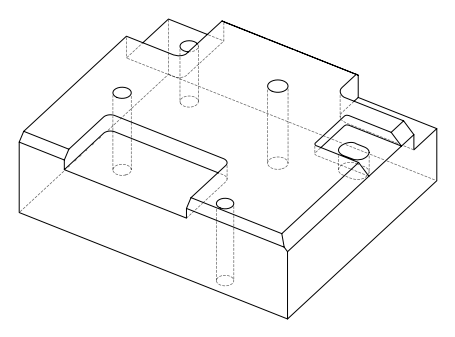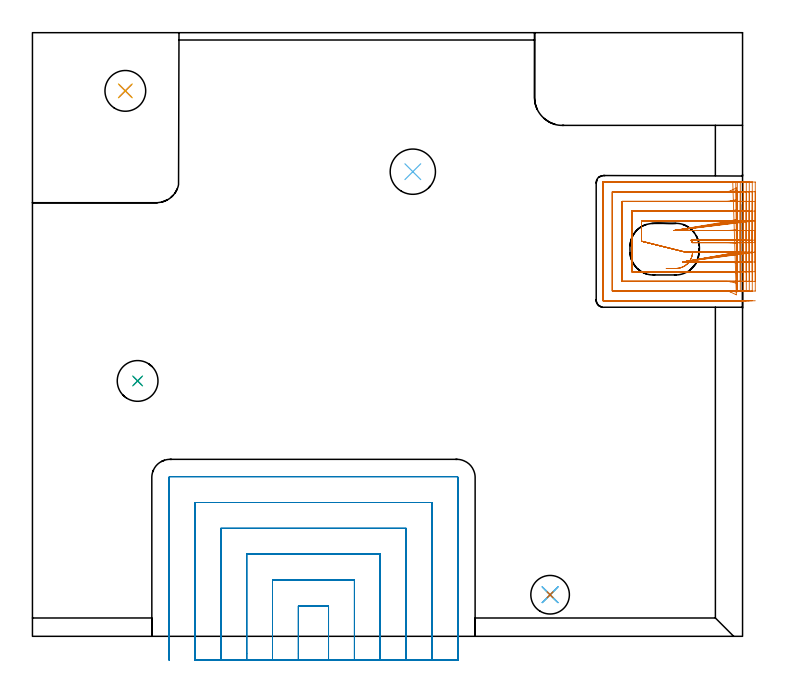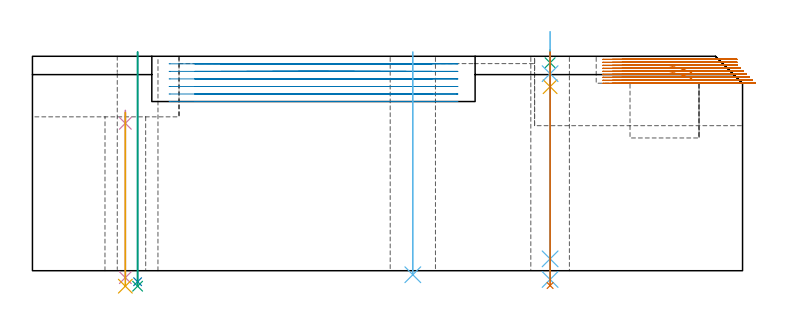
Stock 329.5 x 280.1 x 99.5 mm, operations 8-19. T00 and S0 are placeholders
(PLAN: 19 operations, 12 tool changes, 84.2 min)
(1 AREA_MILL | FG_CHAMFER_SURFACE | UGT0205_001 | 1.92 min | 2190 mm3)
(2 AREA_MILL_1 | FG_CHAMFER_SURFACE_1 | UGT0205_001 | 7.88 min | 18943 mm3)
(3 AREA_MILL_2 | FG_CHAMFER_SURFACE_2 | UGT0205_001 | 3.85 min | 4311 mm3)
(4 AREA_MILL_3 | FG_CHAMFER_SURFACE_3 | UGT0205_001 | 2.79 min | 989 mm3)
(5 MILL_CORNER_NOTCH_RECTANGULAR | CORNER_NOTCH_RECTANGULAR | NXT0201_012 | Follow Part, ap 4, ae 75% | 10.02 min | 150098 mm3)
(6 MILL_CORNER_NOTCH_RECTANGULAR_1 | CORNER_NOTCH_RECTANGULAR_1 | NXT0201_012 | Follow Part, ap 4, ae 75% | 8.77 min | 131922 mm3)
(7 MILL_RECTANGULAR_POCKET | POCKET_RECTANGULAR_STRAIGHT | NXT0201_012 | Follow Part, ap 4, ae 75% | 1.94 min | 25211 mm3)
(8 MILL_SLOT | SLOT_PARTIAL_RECTANGULAR | NXT0201_008 | Follow Part, ap 1.5, ae 75% | 21.29 min | 39037 mm3)
(9 MILL_SLOT_1 | SLOT_PARTIAL_RECTANGULAR_1 | NXT0201_012 | Follow Part, ap 4, ae 75% | 22.61 min | 257640 mm3)
(10 SPOT_DRILL | STEP1HOLE | NXT0321_9005460120000 | 0.05 min | 178 mm3)
(11 SPOT_DRILL_1 | STEP1HOLE_2 | NXT0321_9005460120000 | 0.06 min | 182 mm3)
(12 DRILL_BLIND_HOLE_INTO_CENTER | STEP1HOLE | NXT0301_065 | 0.07 min | 752 mm3)
(13 GUN_DRILL_THROUGH_HOLE | STEP1HOLE | UGT0307_008 | 0.58 min | 8522 mm3)
(14 DRILL_TO_ENLARGE_THROUGH_HOLE | STEP1HOLE | UGT0301_249 | 0.44 min | 15572 mm3)
(15 DRILL_THROUGH_HOLE_FROM_SOLID_MATERIAL | STEP1HOLE_1 | UGT0301_515 | 0.43 min | 11213 mm3)
(16 DRILL_TO_ENLARGE_THROUGH_HOLE_1 | STEP1HOLE_1 | UGT0301_257 | 0.44 min | 16661 mm3)
(17 DRILL_THROUGH_HOLE_INTO_CENTER | STEP1HOLE_2 | NXT0301_065 | 0.31 min | 4805 mm3)
(18 DRILL_TO_ENLARGE_THROUGH_HOLE_2 | STEP1HOLE_2 | UGT0301_257 | 0.33 min | 15009 mm3)
(19 INDEXABLE_INSERT_DRILL_THROUGH_HOLE_FROM_SOLID | STEP1HOLE_3 | NXT0302_013 | 0.42 min | 34452 mm3)
(TOOL UGT0205_001 | Chamfer Mill 20 x 3 x 45 deg. | D20 FL50 Z2)
(TOOL NXT0201_012 | ENDMILL 16mm [2P460-1600-NA 1630] | D16 FL38 Z6)
(TOOL NXT0201_008 | ENDMILL 6mm [2P460-0600-NA 1630] | D6 FL26 Z6)
(TOOL NXT0321_9005460120000 | NC Spot Drill, 142deg, 12mm, Carbide, Uncoated | D12 PA142 FL30 Z2)
(TOOL NXT0301_065 | Carbide Drill 9.4mm [860.1-0940-075A1-MM 2214] | D9.4 PA140 FL98 Z2)
(TOOL UGT0307_008 | Gun Drill 11 mm | D11 PA130 FL24 Z1)
(TOOL UGT0301_249 | Twist Drill 17.9 mm | D17.9 PA118 FL130 Z2)
(TOOL UGT0301_515 | Carbide Drill 12.0 mm | D12 PA118 FL101 Z2)
(TOOL UGT0301_257 | Twist Drill 18.9 mm | D18.9 PA118 FL135 Z2)
(TOOL NXT0302_013 | Index. Insert Drill 21mm [880-D2100L25-05] | D21 PA176 FL105 Z2)
(OP 8 MILL_SLOT)
G17 G21 G94 G90
T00 M6
G54
G17 G0 G90 X326.892 Y184.086 S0 M3
G43 Z109.5 H1
Z98.111
G94 G1 X323.9 Y183.87 F250.
G2 X321.958 Y183.8 R27. F500.
G1 X305.692
X305.823 Y183.484
X305.993 Y183.013
X306.076 Y182.7
X321.96
G2 X323.9 Y182.63 R27.
G1 X326.892 Y182.415 F250.
X326.889 Y188.643
X323.9 Y188.384
G2 X321.958 Y188.3 R22.5 F500.
G1 X300.678
X297.678 F250.
X326.883 Y193.229 F500.
X323.9 Y192.905 F250.
G2 X321.958 Y192.8 R18. F500.
G1 X282.6
Y186.351
Y183.351 F250.
X303.304 Y178.2 F500.
X306.304 F250.
X321.96 F500.
G2 X323.9 Y178.116 R22.5
G1 X326.889 Y177.858 F250.
X301.637 Y173.7 F500.
X304.637 F250.
X321.96 F500.
G2 X323.9 Y173.595 R18.
G1 X326.883 Y173.272 F250.
X326.869 Y197.872 F500.
X323.9 Y197.44 F250.
G2 X321.958 Y197.3 R13.5 F500.
G1 X278.1
Y169.2
X321.96
G2 X323.9 Y169.06 R13.5
G1 X326.869 Y168.629 F250.
X326.829 Y202.66 F500.
X323.9 Y202.012 F250.
G2 X321.958 Y201.8 R9. F500.
G1 X273.6
Y164.7
X321.96
G2 X323.9 Y164.488 R9.
G1 X326.829 Y163.842 F250.
X326.606 Y208.036 F500.
X323.9 Y206.741 F250.
G2 X321.958 Y206.3 R4.5 F500.
G1 X269.1
Y160.2
X321.96
G2 X323.9 Y159.76 R4.5
G1 X326.607 Y158.467 F250.
X324.958 Y210.8 F500.
X321.958 F250.
X264.9 F500.
G3 X264.6 Y210.5 R0.3
G1 Y156.
G3 X264.9 Y155.7 R0.3
G1 X321.96
X324.96 F250.
G0 X326.899 Y183.867 Z96.722
G1 X323.9 Y183.806
G2 X323.347 Y183.8 R27. F500.
G1 X305.692
X305.823 Y183.484
X305.993 Y183.013
X306.076 Y182.7
X323.357
G2 X323.9 Y182.695 R27.
G1 X326.899 Y182.634 F250.
Y188.381
X323.9 Y188.307
G2 X323.347 Y188.3 R22.5 F500.
G1 X300.678
X297.678 F250.
X326.899 Y192.901 F500.
X323.9 Y192.809 F250.
G2 X323.347 Y192.8 R18. F500.
G1 X282.6
Y186.351
Y183.351 F250.
X303.304 Y178.2 F500.
X306.304 F250.
X323.357 F500.
G2 X323.9 Y178.193 R22.5
G1 X326.899 Y178.121 F250.
X301.637 Y173.7 F500.
X304.637 F250.
X323.357 F500.
G2 X323.9 Y173.692 R18.
G1 X326.899 Y173.601 F250.
X326.898 Y197.434 F500.
X323.9 Y197.311 F250.
G2 X323.347 Y197.3 R13.5 F500.
G1 X278.1
Y169.2
X323.357
G2 X323.9 Y169.189 R13.5
G1 X326.898 Y169.068 F250.
X326.894 Y202.002 F500.
X323.9 Y201.817 F250.
G2 X323.347 Y201.8 R9. F500.
G1 X273.6
Y164.7
X323.357
G2 X323.9 Y164.684 R9.
G1 X326.895 Y164.503 F250.
X326.877 Y206.703 F500.
X323.9 Y206.334 F250.
G2 X323.347 Y206.3 R4.5 F500.
G1 X269.1
Y160.2
X323.357
G2 X323.9 Y160.167 R4.5
G1 X326.878 Y159.805 F250.
X326.347 Y210.8 F500.
X323.347 F250.
X264.9 F500.
G3 X264.6 Y210.5 R0.3
G1 Y156.
G3 X264.9 Y155.7 R0.3
G1 X323.357
X326.357 F250.
G0 X327.066 Y183.8 Z95.333
G1 X324.066
X305.692 F500.
X305.823 Y183.484
X305.993 Y183.013
X306.076 Y182.7
X324.066
X327.066 F250.
Y188.3
X324.066
X300.678 F500.
X297.678 F250.
X327.066 Y192.8 F500.
X324.066 F250.
X282.6 F500.
Y186.351
Y183.351 F250.
X303.304 Y178.2 F500.
X306.304 F250.
X324.066 F500.
X327.066 F250.
X301.637 Y173.7 F500.
X304.637 F250.
X324.066 F500.
X327.066 F250.
Y197.3 F500.
X324.066 F250.
X278.1 F500.
Y169.2
X324.066
X327.066 F250.
Y201.8 F500.
X324.066 F250.
X273.6 F500.
Y164.7
X324.066
X327.066 F250.
Y206.3 F500.
X324.066 F250.
X269.1 F500.
Y160.2
X324.066
X327.066 F250.
Y210.8 F500.
X324.066 F250.
X264.9 F500.
G3 X264.6 Y210.5 R0.3
G1 Y156.
G3 X264.9 Y155.7 R0.3
G1 X324.066
X327.066 F250.
G0 X328.455 Y183.8 Z93.944
G1 X325.455
X305.692 F500.
X305.823 Y183.484
X305.993 Y183.013
X306.076 Y182.7
X325.455
X328.455 F250.
Y188.3
X325.455
X300.678 F500.
X297.678 F250.
X328.455 Y192.8 F500.
X325.455 F250.
X282.6 F500.
Y186.351
Y183.351 F250.
X303.304 Y178.2 F500.
X306.304 F250.
X325.455 F500.
X328.455 F250.
X301.637 Y173.7 F500.
X304.637 F250.
X325.455 F500.
X328.455 F250.
Y197.3 F500.
X325.455 F250.
X278.1 F500.
Y169.2
X325.455
X328.455 F250.
Y201.8 F500.
X325.455 F250.
X273.6 F500.
Y164.7
X325.455
X328.455 F250.
X328.454 Y206.3 F500.
X325.454 F250.
X269.1 F500.
Y160.2
X325.455
X328.455 F250.
X328.454 Y210.8 F500.
X325.454 F250.
X264.9 F500.
G3 X264.6 Y210.5 R0.3
G1 Y156.
G3 X264.9 Y155.7 R0.3
G1 X325.455
X328.455 F250.
G0 X329.844 Y183.8 Z92.556
G1 X326.844
X305.692 F500.
X305.823 Y183.484
X305.993 Y183.013
X306.076 Y182.7
X326.844
X329.844 F250.
Y188.3
X326.844
X300.678 F500.
X297.678 F250.
X329.844 Y192.8 F500.
X326.844 F250.
X282.6 F500.
Y186.351
Y183.351 F250.
X303.304 Y178.2 F500.
X306.304 F250.
X326.844 F500.
X329.844 F250.
X301.637 Y173.7 F500.
X304.637 F250.
X326.844 F500.
X329.844 F250.
X329.843 Y197.3 F500.
X326.843 F250.
X278.1 F500.
Y169.2
X326.844
X329.844 F250.
X329.843 Y201.8 F500.
X326.843 F250.
X273.6 F500.
Y164.7
X326.844
X329.844 F250.
X329.843 Y206.3 F500.
X326.843 F250.
X269.1 F500.
Y160.2
X326.844
X329.844 Y160.199 F250.
X329.843 Y210.8 F500.
X326.843 F250.
X264.9 F500.
G3 X264.6 Y210.5 R0.3
G1 Y156.
G3 X264.9 Y155.7 R0.3
G1 X326.843
X329.843 F250.
G0 X331.233 Y183.8 Z91.167
G1 X328.233
X305.692 F500.
X305.823 Y183.484
X305.993 Y183.013
X306.076 Y182.7
X328.233
X331.233 F250.
X331.232 Y188.3
X328.232
X300.678 F500.
X297.678 F250.
X331.232 Y192.8 F500.
X328.232 F250.
X282.6 F500.
Y186.351
Y183.351 F250.
G0 X294.084 Y170.7 Z95.556
G1 X297.981 Z94.511
X298.559 Y170.686 Z94.356
X298.997 Y170.71 Z94.239
X299.528 Y170.775 Z94.095
X299.876 Y170.809 Z94.002
X300.502 Y170.94 Z93.83
X301.111 Y171.136 Z93.659
X301.429 Y171.278 Z93.566
X301.928 Y171.487 Z93.421
X302.405 Y171.731 Z93.277
X302.699 Y171.912 Z93.185
X302.783 Y171.97 Z93.157
X303.35 Y172.399 Z92.967
X303.885 Y172.837 Z92.782
X303.905 Y172.856 Z92.774
X304.291 Y173.259 Z92.625
X304.768 Y173.867 Z92.417
X305.132 Y174.37 Z92.251
X305.25 Y174.56 Z92.191
X305.343 Y174.727 Z92.14
X305.58 Y175.229 Z91.991
X305.803 Y175.767 Z91.835
X305.981 Y176.25 Z91.697
X306.093 Y176.662 Z91.583
X306.178 Y177.122 Z91.458
X306.304 Y178.2 Z91.167
X328.233 F500.
X331.233 F250.
X301.637 Y173.7 F500.
X304.637 F250.
X328.233 F500.
X331.233 F250.
X331.232 Y197.3 F500.
X328.232 F250.
X278.1 F500.
Y169.2
X328.233
X331.233 F250.
X331.232 Y201.8 F500.
X328.232 F250.
X273.6 F500.
Y164.7
X328.233
X331.233 F250.
X331.232 Y206.3 F500.
X328.232 F250.
X269.1 F500.
Y160.2
X328.233
X331.233 Y160.199 F250.
X331.232 Y210.8 F500.
X328.232 F250.
X264.9 F500.
G3 X264.6 Y210.5 R0.3
G1 Y156.
G3 X264.9 Y155.7 R0.3
G1 X328.232
X331.232 F250.
G0 X332.621 Y183.8 Z89.778
G1 X329.621
X305.692 F500.
X305.823 Y183.484
X305.993 Y183.013
X306.076 Y182.7
X329.621
X332.621 F250.
Y188.3
X329.621
X300.678 F500.
X297.678 F250.
X332.621 Y192.8 F500.
X329.621 F250.
X282.6 F500.
Y186.351
Y183.351 F250.
X303.304 Y178.2 F500.
X306.304 F250.
X329.621 F500.
X332.621 F250.
X301.637 Y173.7 F500.
X304.637 F250.
X329.621 F500.
X332.621 F250.
Y197.3
X329.621
X278.1 F500.
Y169.2
X329.621
X332.621 F250.
Y201.8
X329.621
X273.6 F500.
Y164.7
X329.621
X332.621 F250.
Y206.3
X329.621
X269.1 F500.
Y160.2
X329.622
X332.622 F250.
X332.621 Y210.8
X329.621
X264.9 F500.
G3 X264.6 Y210.5 R0.3
G1 Y156.
G3 X264.9 Y155.7 R0.3
G1 X329.622
X332.622 F250.
G0 X334.01 Y183.8 Z88.389
G1 X331.01
X305.692 F500.
X305.823 Y183.484
X305.993 Y183.013
X306.076 Y182.7
X331.01
X334.01 F250.
Y188.3
X331.01
X300.678 F500.
X297.678 F250.
X334.01 Y192.8 F500.
X331.01 F250.
X282.6 F500.
Y186.351
Y183.351 F250.
G0 X294.084 Y170.7 Z92.778
G1 X297.981 Z91.734
X298.559 Y170.686 Z91.579
X298.997 Y170.71 Z91.461
X299.528 Y170.775 Z91.318
X299.876 Y170.809 Z91.224
X300.502 Y170.94 Z91.053
X301.111 Y171.136 Z90.881
X301.429 Y171.278 Z90.788
X301.928 Y171.487 Z90.643
X302.405 Y171.731 Z90.499
X302.699 Y171.912 Z90.407
X302.783 Y171.97 Z90.38
X303.356 Y172.404 Z90.187
X303.884 Y172.836 Z90.004
X303.905 Y172.856 Z89.996
X304.291 Y173.259 Z89.847
X304.76 Y173.857 Z89.643
X305.133 Y174.371 Z89.473
X305.25 Y174.56 Z89.413
X305.343 Y174.727 Z89.362
X305.58 Y175.229 Z89.214
X305.803 Y175.767 Z89.057
X305.981 Y176.25 Z88.92
X306.093 Y176.662 Z88.805
X306.178 Y177.122 Z88.68
X306.304 Y178.2 Z88.389
X331.01 F500.
X334.01 F250.
X301.637 Y173.7 F500.
X304.637 F250.
X331.01 F500.
X334.01 F250.
Y197.3
X331.01
X278.1 F500.
Y169.2
X331.01
X334.01 F250.
Y201.8
X331.01
X273.6 F500.
Y164.7
X331.011
X334.011 F250.
X334.01 Y206.3
X331.01
X269.1 F500.
Y160.2
X331.01
X334.01 F250.
Y210.8
X331.01
X264.9 F500.
G3 X264.6 Y210.5 R0.3
G1 Y156.
G3 X264.9 Y155.7 R0.3
G1 X331.01
X334.01 F250.
G0 X335.398 Y183.8 Z87.
G1 X332.398
X305.692 F500.
X305.823 Y183.484
X305.993 Y183.013
X306.076 Y182.7
X332.398
X335.398 F250.
Y188.3
X332.398
X300.678 F500.
X297.678 F250.
X335.398 Y192.8 F500.
X332.398 F250.
X282.6 F500.
Y186.351
Y183.351 F250.
X303.304 Y178.2 F500.
X306.304 F250.
X332.398 F500.
X335.398 F250.
X301.637 Y173.7 F500.
X304.637 F250.
X332.398 F500.
X335.398 F250.
Y197.3
X332.398
X278.1 F500.
Y169.2
X332.398
X335.398 F250.
Y201.8
X332.398
X273.6 F500.
Y164.7
X332.398
X335.398 F250.
Y206.3
X332.398
X269.1 F500.
Y160.2
X332.398
X335.398 F250.
Y210.8
X332.398
X264.9 F500.
G3 X264.6 Y210.5 R0.3
G1 Y156.
G3 X264.9 Y155.7 R0.3
G1 X332.398
X335.398 F250.
G0 Z109.5
M5
M2
(OP 9 MILL_SLOT_1)
G17 G21 G94 G90
T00 M6
G54
G17 G0 G90 X137.4 Y-11. S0 M3
G43 Z109.5 H1
Z96.
G94 G1 Y-8. F250.
Y14.1 F500.
X123.4
Y-8.
Y-11. F250.
X149.4
Y-8.
Y26.1 F500.
X111.4
Y-8.
Y-11. F250.
X161.4
Y-8.
Y38.1 F500.
X99.4
Y-8.
Y-11. F250.
X173.4
Y-8.
Y50.1 F500.
X87.4
Y-8.
Y-11. F250.
X185.4
Y-8.
Y62.1 F500.
X75.4
Y-8.
Y-11. F250.
X197.4
Y-8.
Y73.7 F500.
G3 X197. Y74.1 R0.4
G1 X63.8
G3 X63.4 Y73.7 R0.4
G1 Y-8.
Y-11. F250.
G0 X137.4 Z92.5
G1 Y-8.
Y14.1 F500.
X123.4
Y-8.
Y-11. F250.
X149.4
Y-8.
Y26.1 F500.
X111.4
Y-8.
Y-11. F250.
X161.4
Y-8.
Y38.1 F500.
X99.4
Y-8.
Y-11. F250.
X173.4
Y-8.
Y50.1 F500.
X87.4
Y-8.
Y-11. F250.
X185.4
Y-8.
Y62.1 F500.
X75.4
Y-8.
Y-11. F250.
X197.4
Y-8.
Y73.7 F500.
G3 X197. Y74.1 R0.4
G1 X63.8
G3 X63.4 Y73.7 R0.4
G1 Y-8.
Y-11. F250.
G0 X137.4 Z89.
G1 Y-8.
Y14.1 F500.
X123.4
Y-8.
Y-11. F250.
X149.4
Y-8.
Y26.1 F500.
X111.4
Y-8.
Y-11. F250.
X161.4
Y-8.
Y38.1 F500.
X99.4
Y-8.
Y-11. F250.
X173.4
Y-8.
Y50.1 F500.
X87.4
Y-8.
Y-11. F250.
X185.4
Y-8.
Y62.1 F500.
X75.4
Y-8.
Y-11. F250.
X197.4
Y-8.
Y73.7 F500.
G3 X197. Y74.1 R0.4
G1 X63.8
G3 X63.4 Y73.7 R0.4
G1 Y-8.
Y-11. F250.
G0 X137.4 Z85.5
G1 Y-8.
Y14.1 F500.
X123.4
Y-8.
Y-11. F250.
X149.4
Y-8.
Y26.1 F500.
X111.4
Y-8.
Y-11. F250.
X161.4
Y-8.
Y38.1 F500.
X99.4
Y-8.
Y-11. F250.
X173.4
Y-8.
Y50.1 F500.
X87.4
Y-8.
Y-11. F250.
X185.4
Y-8.
Y62.1 F500.
X75.4
Y-8.
Y-11. F250.
X197.4
Y-8.
Y73.7 F500.
G3 X197. Y74.1 R0.4
G1 X63.8
G3 X63.4 Y73.7 R0.4
G1 Y-8.
Y-11. F250.
G0 X137.4 Z82.
G1 Y-8.
Y14.1 F500.
X123.4
Y-8.
Y-11. F250.
X149.4
Y-8.
Y26.1 F500.
X111.4
Y-8.
Y-11. F250.
X161.4
Y-8.
Y38.1 F500.
X99.4
Y-8.
Y-11. F250.
X173.4
Y-8.
Y50.1 F500.
X87.4
Y-8.
Y-11. F250.
X185.4
Y-8.
Y62.1 F500.
X75.4
Y-8.
Y-11. F250.
X197.4
Y-8.
Y73.7 F500.
G3 X197. Y74.1 R0.4
G1 X63.8
G3 X63.4 Y73.7 R0.4
G1 Y-8.
Y-11. F250.
G0 X137.4 Z78.5
G1 Y-8.
Y14.1 F500.
X123.4
Y-8.
Y-11. F250.
X149.4
Y-8.
Y26.1 F500.
X111.4
Y-8.
Y-11. F250.
X161.4
Y-8.
Y38.1 F500.
X99.4
Y-8.
Y-11. F250.
X173.4
Y-8.
Y50.1 F500.
X87.4
Y-8.
Y-11. F250.
X185.4
Y-8.
Y62.1 F500.
X75.4
Y-8.
Y-11. F250.
X197.4
Y-8.
Y73.7 F500.
G3 X197. Y74.1 R0.4
G1 X63.8
G3 X63.4 Y73.7 R0.4
G1 Y-8.
Y-11. F250.
G0 Z109.5
M5
M2
(OP 10 SPOT_DRILL)
G17 G21 G94 G90
T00 M6
G54
G17 G0 G90 X240.2 Y19.3 S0 M3
G43 Z109.5 H0
G94 G81 G98 Z96.5 F250. R102.5
G80
M5
M2
(OP 11 SPOT_DRILL_1)
G17 G21 G94 G90
T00 M6
G54
G17 G0 G90 X43.1 Y253.1 S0 M3
G43 Z109.5 H0
G94 G81 G98 Z68.4 F250. R74.4
G80
M5
M2
(OP 12 DRILL_BLIND_HOLE_INTO_CENTER)
G17 G21 G94 G90
T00 M6
G54
G17 G0 G90 X240.2 Y19.3 S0 M3
G43 Z109.5 H1
G94 G81 G98 Z85.4 F250. R101.5
G80
M5
M2
(OP 13 GUN_DRILL_THROUGH_HOLE)
G17 G21 G94 G90
T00 M6
G54
G17 G0 G90 X240.2 Y19.3 M8
G43 Z110.911 H0
S716 M3
G94 G1 Z91.435 F125. M26
G4 X.084
Z5.5 F250.
G4 X.084
Z-4.065 F125.
G4 X.084
M5
M9
G0 Z110.911
M2
(OP 14 DRILL_TO_ENLARGE_THROUGH_HOLE)
G17 G21 G94 G90
T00 M6
G54
G17 G0 G90 X240.2 Y19.3 S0 M3
G43 Z109.5 H0
G94 G73 G98 Z-6.878 F250. Q17.73 R101.5
G80
M5
M2
(OP 15 DRILL_THROUGH_HOLE_FROM_SOLID_MATERIAL)
G17 G21 G94 G90
T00 M6
G54
G17 G0 G90 X48.8 Y118.5 S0 M3
G43 Z109.5 H0
G94 G81 G98 Z-5.105 F250. R101.5
G80
M5
M2
(OP 16 DRILL_TO_ENLARGE_THROUGH_HOLE_1)
G17 G21 G94 G90
T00 M6
G54
G17 G0 G90 X48.8 Y118.5 S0 M3
G43 Z109.5 H0
G94 G73 G98 Z-7.178 F250. Q17.78 R101.5
G80
M5
M2
(OP 17 DRILL_THROUGH_HOLE_INTO_CENTER)
G17 G21 G94 G90
T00 M6
G54
G17 G0 G90 X43.1 Y253.1 S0 M3
G43 Z109.5 H1
G94 G73 G98 Z-3.211 F250. Q9.326 R73.4
G80
M5
M2
(OP 18 DRILL_TO_ENLARGE_THROUGH_HOLE_2)
G17 G21 G94 G90
T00 M6
G54
G17 G0 G90 X43.1 Y253.1 S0 M3
G43 Z109.5 H0
G94 G73 G98 Z-7.178 F250. Q15.716 R73.4
G80
M5
M2
(OP 19 INDEXABLE_INSERT_DRILL_THROUGH_HOLE_FROM_SOLID)
G17 G21 G94 G90
T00 M6
G54
G17 G0 G90 X176.5 Y215.6 S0 M3
G43 Z109.5 H1
G94 G81 G98 Z-1.867 F250. R101.5
G80
M5
M2
